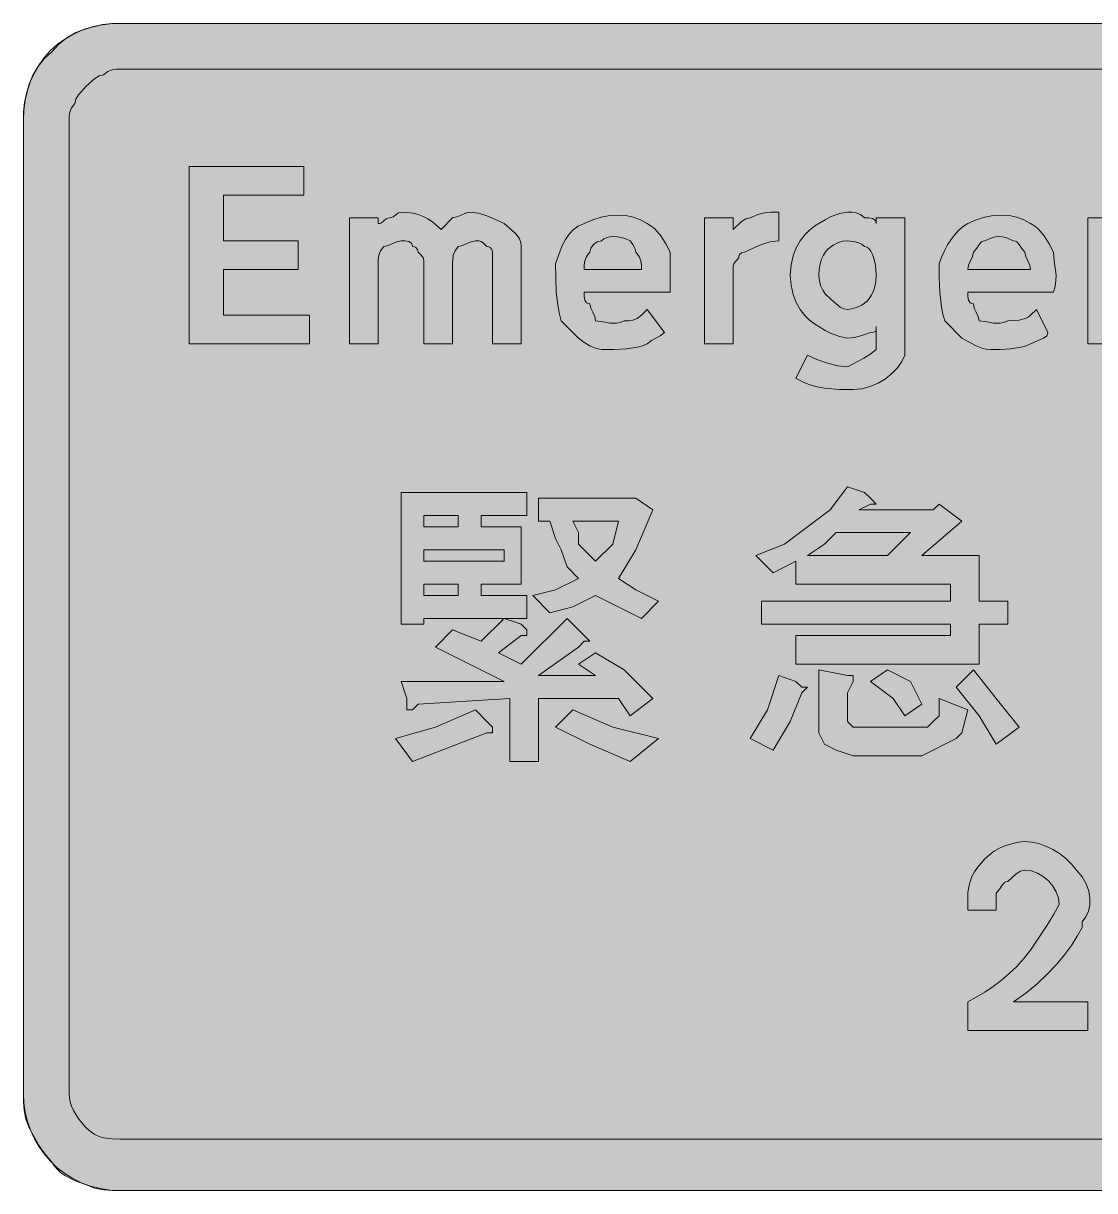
# Model space of a CAD drawing. Header units: metres. Extents: x 28 to 538, y 13 to 258.
# Drawn here: x 28.4 to 253, y 12.7 to 257.5 of the extents above; entities that cross this region are included whole.
import ezdxf

# ---------------------------------------------------------------- set-up
doc = ezdxf.new("R2010")
doc.units = ezdxf.units.M
for name, color, linetype, true_color in [('FILL_BLUE_0000FF', 7, 'Continuous', 0x0000ff), ('FILL_WHITE_FFFFFF', 7, 'Continuous', 0xffffff), ('STROKE_BLUE_0000FF', 7, 'Continuous', 0x0000ff)]:
    doc.layers.add(name, color=color, linetype=linetype, true_color=true_color)

msp = doc.modelspace()

# ---------------------------------------------------------------- hatches: boundary and pattern name
at = {"layer": 'FILL_BLUE_0000FF', "true_color": 0x0000ff}
h = msp.add_hatch(color=7, dxfattribs=at)
h.dxf.hatch_style = 1
h.paths.add_polyline_path([(519.06, 247.86), (520.14, 247.7), (521.17, 247.44), (522.17, 247.08), (523.11, 246.62), (524, 246.08), (525.6, 244.77), (526.91, 243.17), (527.45, 242.28), (527.91, 241.34), (528.27, 240.34), (528.53, 239.31), (528.69, 238.23), (528.75, 237.12), (528.75, 33.12), (528.69, 32.22), (528.52, 31.32), (528.24, 30.42), (527.85, 29.52), (526.73, 27.72), (525.15, 25.92), (524.25, 25.13), (523.35, 24.53), (522.45, 24.11), (521.55, 23.82), (519.75, 23.56), (517.95, 23.52), (48.75, 23.52), (46.95, 23.56), (45.15, 23.82), (44.25, 24.11), (43.35, 24.53), (42.45, 25.13), (41.55, 25.92), (39.98, 27.72), (38.85, 29.52), (38.46, 30.42), (38.18, 31.32), (38.01, 32.22), (37.95, 33.12), (37.95, 237.12), (37.97, 238.02), (38.1, 238.92), (38.46, 239.82), (39.15, 240.72), (39.36, 241.62), (39.9, 242.52), (41.55, 244.32), (43.35, 245.97), (44.25, 246.51), (45.15, 246.72), (46.05, 247.41), (46.95, 247.77), (47.85, 247.9), (48.75, 247.92), (517.95, 247.92), (519.06, 247.86)])
at = {"layer": 'FILL_WHITE_FFFFFF', "true_color": 0xffffff}
h = msp.add_hatch(color=7, dxfattribs=at)
h.dxf.hatch_style = 1
h.paths.add_polyline_path([(520.16, 257.42), (522.27, 257.14), (524.29, 256.67), (526.2, 256.02), (528, 255.21), (529.68, 254.23), (531.23, 253.1), (532.65, 251.82), (533.93, 250.4), (535.06, 248.85), (536.04, 247.17), (536.85, 245.37), (537.5, 243.46), (537.97, 241.44), (538.25, 239.33), (538.35, 237.12), (538.35, 33.12), (538.29, 31.32), (538.09, 29.52), (537.72, 27.72), (537.15, 25.92), (536.36, 24.12), (535.31, 22.32), (533.99, 20.52), (532.35, 18.72), (530.89, 17.43), (529.26, 16.26), (527.48, 15.24), (525.6, 14.37), (523.67, 13.67), (521.72, 13.15), (519.8, 12.83), (517.95, 12.72), (48.75, 12.72), (46.95, 12.74), (45.15, 12.87), (43.35, 13.23), (41.55, 13.92), (39.07, 14.84), (37.05, 15.87), (36.21, 16.46), (35.48, 17.13), (34.86, 17.87), (34.35, 18.72), (32.76, 20.52), (31.5, 22.32), (29.55, 25.92), (28.86, 27.72), (28.5, 29.52), (28.37, 31.32), (28.35, 33.12), (28.35, 237.12), (28.41, 238.97), (28.61, 240.89), (28.98, 242.84), (29.55, 244.77), (30.34, 246.65), (31.39, 248.43), (32.71, 250.06), (34.35, 251.52), (35.81, 253.16), (37.44, 254.48), (39.22, 255.53), (41.1, 256.32), (43.03, 256.89), (44.98, 257.26), (46.9, 257.46), (48.75, 257.52), (517.95, 257.52), (520.16, 257.42)])
h = msp.add_hatch(color=7, dxfattribs=at)
h.dxf.hatch_style = 1
h.paths.add_polyline_path([(63.15, 227.52), (87.15, 227.52), (87.15, 221.52), (70.35, 221.52), (70.35, 211.92), (85.95, 211.92), (85.95, 205.92), (70.35, 205.92), (70.35, 196.32), (88.35, 196.32), (88.35, 190.32), (63.15, 190.32), (63.15, 227.52)])
h = msp.add_hatch(color=7, dxfattribs=at)
h.dxf.hatch_style = 1
h.paths.add_polyline_path([(102.75, 215.52), (103.15, 215.57), (103.46, 215.71), (103.95, 216.12), (104.44, 216.53), (104.75, 216.67), (105.15, 216.72), (105.55, 216.77), (105.86, 216.91), (106.35, 217.32), (106.84, 217.73), (107.15, 217.87), (107.55, 217.92), (108.85, 217.86), (110.04, 217.69), (111.16, 217.41), (112.2, 217.02), (113.19, 216.51), (114.13, 215.89), (115.95, 214.32), (118.35, 216.72), (119.25, 216.91), (120.15, 217.32), (121.05, 217.73), (121.95, 217.92), (123.75, 217.71), (125.55, 217.17), (127.35, 216.4), (129.15, 215.52), (131.4, 213.57), (131.93, 212.98), (132.36, 212.31), (132.64, 211.57), (132.75, 210.72), (132.75, 209.52), (132.75, 190.32), (126.75, 190.32), (126.75, 207.12), (126.75, 209.52), (126.6, 210.12), (126.24, 210.53), (125.95, 210.67), (125.55, 210.72), (124.84, 211.41), (124.35, 211.77), (123.86, 211.9), (123.15, 211.92), (122.25, 211.73), (121.35, 211.32), (120.45, 210.91), (119.55, 210.72), (118.86, 209.82), (118.5, 208.92), (118.37, 208.02), (118.35, 207.12), (118.35, 190.32), (112.35, 190.32), (112.35, 207.12), (112.33, 207.83), (112.2, 208.32), (111.84, 208.81), (111.15, 209.52), (111, 210.12), (110.64, 210.53), (110.35, 210.67), (109.95, 210.72), (109.9, 211.12), (109.74, 211.41), (109.2, 211.77), (108.43, 211.9), (107.55, 211.92), (106.65, 211.73), (105.75, 211.32), (104.85, 210.91), (103.95, 210.72), (103.26, 209.82), (102.9, 208.92), (102.77, 208.02), (102.75, 207.12), (102.75, 190.32), (96.75, 190.32), (96.75, 216.72), (102.75, 216.72), (102.75, 215.52)])
h = msp.add_hatch(color=7, dxfattribs=at)
h.dxf.hatch_style = 1
h.paths.add_polyline_path([(178.95, 215.97), (179.85, 216.51), (180.75, 216.72), (182.36, 217.41), (183.75, 217.77), (185.14, 217.9), (186.75, 217.92), (186.75, 211.92), (184.95, 211.71), (183.15, 211.17), (181.35, 210.4), (179.55, 209.52), (178.95, 209.37), (178.54, 209.01), (178.4, 208.72), (178.35, 208.32), (177.66, 207.61), (177.3, 207.12), (177.17, 206.63), (177.15, 205.92), (177.15, 190.32), (171.15, 190.32), (171.15, 216.72), (177.15, 216.72), (177.15, 214.32), (178.95, 215.97)])
h = msp.add_hatch(color=7, dxfattribs=at)
h.dxf.hatch_style = 1
h.paths.add_polyline_path([(197.61, 192.53), (196.44, 193.13), (195.15, 193.92), (194.2, 194.48), (193.2, 195.27), (192.2, 196.28), (191.25, 197.52), (190.42, 198.98), (189.75, 200.67), (189.31, 202.58), (189.15, 204.72), (189.31, 206.86), (189.75, 208.77), (190.42, 210.46), (191.25, 211.92), (192.2, 213.16), (193.2, 214.17), (194.2, 214.96), (195.15, 215.52), (196.44, 216.31), (197.61, 216.91), (199.5, 217.62), (201.15, 217.92), (202.05, 217.9), (202.95, 217.77), (203.85, 217.41), (204.75, 216.72), (205.63, 216.7), (206.4, 216.57), (206.94, 216.21), (207.1, 215.92), (207.15, 215.52), (207.15, 216.72), (213.15, 216.72), (213.15, 189.12), (213.15, 187.92), (212.54, 186.58), (211.63, 185.28), (210.47, 184.06), (209.1, 182.97), (207.56, 182.05), (205.89, 181.34), (204.14, 180.88), (202.35, 180.72), (199.46, 180.76), (196.35, 181.02), (194.78, 181.31), (193.24, 181.73), (191.75, 182.33), (190.35, 183.12), (192.75, 187.92), (194.74, 187.04), (196.95, 186.27), (199.16, 185.73), (201.15, 185.52), (204.6, 187.32), (206.04, 188.22), (207.15, 189.12), (207.15, 190.32), (207.15, 192.72), (207.15, 193.92), (207.13, 193.23), (207, 192.87), (206.64, 192.74), (205.95, 192.72), (204.19, 192.03), (202.65, 191.67), (201.15, 191.52), (199.5, 191.82), (197.61, 192.53)])
h.paths.add_polyline_path([(199.25, 211.54), (198.15, 211.02), (197.05, 210.16), (196.54, 209.58), (196.09, 208.88), (195.7, 208.06), (195.41, 207.1), (195.22, 205.99), (195.15, 204.72), (195.26, 203.48), (195.54, 202.43), (195.97, 201.56), (196.5, 200.82), (197.68, 199.66), (198.75, 198.72), (199.63, 198.03), (200.4, 197.67), (201.15, 197.52), (202.09, 197.63), (203.05, 197.9), (204.15, 198.42), (205.25, 199.28), (205.76, 199.86), (206.21, 200.56), (206.6, 201.38), (206.89, 202.34), (207.08, 203.45), (207.15, 204.72), (207.1, 206.01), (206.94, 207.18), (206.71, 208.2), (206.4, 209.07), (206.04, 209.77), (205.63, 210.29), (205.2, 210.61), (204.75, 210.72), (204.25, 211.12), (203.68, 211.41), (202.5, 211.77), (201.15, 211.92), (200.21, 211.81), (199.25, 211.54)], flags=16)
h = msp.add_hatch(color=7, dxfattribs=at)
h.dxf.hatch_style = 1
h.paths.add_polyline_path([(261.15, 211.77), (259.84, 211.41), (259.25, 211.12), (258.75, 210.72), (258.56, 209.82), (258.15, 208.92), (257.74, 208.02), (257.55, 207.12), (257.55, 190.32), (251.55, 190.32), (251.55, 216.72), (257.55, 216.72), (257.55, 215.52), (258.05, 215.92), (258.64, 216.23), (259.95, 216.72), (261.26, 217.21), (261.85, 217.52), (262.35, 217.92), (263.96, 217.9), (265.35, 217.77), (266.74, 217.41), (268.35, 216.72), (268.8, 216.66), (269.25, 216.49), (270.15, 215.82), (271.05, 214.69), (271.95, 213.12), (272.83, 212.2), (273.6, 211.17), (274.14, 209.91), (274.3, 209.17), (274.35, 208.32), (274.35, 190.32), (268.35, 190.32), (268.35, 207.12), (268.14, 208.02), (267.6, 208.92), (265.95, 210.72), (265.9, 211.12), (265.74, 211.41), (265.2, 211.77), (264.43, 211.9), (263.55, 211.92), (261.15, 211.77)])
h = msp.add_hatch(color=7, dxfattribs=at)
h.dxf.hatch_style = 1
h.paths.add_polyline_path([(147.15, 189.87), (145.84, 190.64), (144.75, 191.52), (141.15, 195.12), (140.75, 196.52), (140.46, 198.01), (140.1, 201.12), (139.97, 204.23), (139.95, 207.12), (140.89, 209.78), (141.43, 211.04), (142.05, 212.22), (142.79, 213.28), (143.66, 214.21), (144.71, 214.96), (145.95, 215.52), (147.75, 216.31), (149.53, 216.87), (151.29, 217.21), (153, 217.32), (154.66, 217.21), (156.24, 216.87), (157.75, 216.31), (159.15, 215.52), (160, 215.02), (160.74, 214.41), (162, 212.97), (163.03, 211.3), (163.95, 209.52), (163.95, 201.12), (145.95, 201.12), (145.97, 200.24), (146.1, 199.47), (146.46, 198.93), (146.75, 198.77), (147.15, 198.72), (147.34, 197.82), (147.75, 196.92), (148.16, 196.02), (148.35, 195.12), (149.96, 194.95), (151.35, 194.67), (152.74, 194.61), (153.5, 194.78), (154.35, 195.12), (155.25, 195.14), (156.15, 195.27), (157.05, 195.63), (157.95, 196.32), (159.15, 197.52), (162.75, 192.72), (161.85, 192.01), (160.95, 191.52), (160.05, 191.03), (159.15, 190.32), (158.2, 189.92), (157.14, 189.63), (154.8, 189.27), (152.23, 189.14), (149.55, 189.12), (148.46, 189.33), (147.15, 189.87)])
h.paths.add_polyline_path([(157.93, 206.82), (157.8, 207.72), (157.44, 208.62), (156.75, 209.52), (156.56, 210.4), (156.15, 211.17), (155.55, 211.92), (154.65, 212.31), (153.77, 212.59), (152.91, 212.76), (152.1, 212.82), (151.34, 212.76), (150.66, 212.59), (150.05, 212.31), (149.55, 211.92), (148.67, 211.71), (147.9, 211.17), (147.36, 210.4), (147.15, 209.52), (146.46, 208.62), (146.1, 207.72), (145.97, 206.82), (145.95, 205.92), (157.95, 205.92), (157.93, 206.82)], flags=16)
h = msp.add_hatch(color=7, dxfattribs=at)
h.dxf.hatch_style = 1
h.paths.add_polyline_path([(229.54, 189.33), (228.15, 189.87), (225.15, 191.52), (221.55, 195.12), (221.15, 196.52), (220.86, 198.01), (220.5, 201.12), (220.37, 204.23), (220.35, 207.12), (220.85, 208.47), (221.46, 209.78), (222.14, 211.04), (222.9, 212.22), (223.71, 213.28), (224.57, 214.21), (225.45, 214.96), (226.35, 215.52), (228.15, 216.31), (229.93, 216.87), (231.69, 217.21), (233.4, 217.32), (235.06, 217.21), (236.64, 216.87), (238.15, 216.31), (239.55, 215.52), (240.4, 215.02), (241.14, 214.41), (242.4, 212.97), (243.43, 211.3), (244.35, 209.52), (244.52, 207.7), (244.8, 205.77), (244.88, 204.73), (244.86, 203.61), (244.69, 202.42), (244.35, 201.12), (226.35, 201.12), (226.37, 200.24), (226.5, 199.47), (226.86, 198.93), (227.15, 198.77), (227.55, 198.72), (227.74, 197.82), (228.15, 196.92), (228.56, 196.02), (228.75, 195.12), (230.36, 194.95), (231.75, 194.67), (233.14, 194.61), (233.9, 194.78), (234.75, 195.12), (237.15, 195.27), (238.46, 195.63), (239.05, 195.92), (239.55, 196.32), (240.75, 197.52), (243.15, 192.72), (243.09, 192.32), (242.93, 192.01), (242.25, 191.52), (239.55, 190.32), (238.6, 189.92), (237.56, 189.63), (235.35, 189.27), (233.14, 189.14), (231.15, 189.12), (230.3, 189.17), (229.54, 189.33)])
h.paths.add_polyline_path([(239.36, 206.82), (238.95, 207.72), (238.54, 208.62), (238.35, 209.52), (237.64, 210.4), (237.15, 211.17), (236.66, 211.71), (236.35, 211.87), (235.95, 211.92), (234.34, 212.59), (233.63, 212.76), (232.95, 212.82), (232.27, 212.76), (231.56, 212.59), (229.95, 211.92), (229.55, 211.87), (229.24, 211.71), (228.75, 211.17), (228.26, 210.4), (227.55, 209.52), (227.36, 208.62), (226.95, 207.72), (226.54, 206.82), (226.35, 205.92), (239.55, 205.92), (239.36, 206.82)], flags=16)
h = msp.add_hatch(color=7, dxfattribs=at)
h.dxf.hatch_style = 1
h.paths.add_polyline_path([(192.75, 151.92), (197.55, 155.52), (201.15, 160.32), (204.75, 159.12), (205.95, 157.92), (207.15, 156.72), (205.95, 156.72), (203.55, 155.52), (219.15, 155.52), (220.35, 156.72), (225.15, 153.12), (216.75, 145.92), (228.75, 145.92), (228.75, 136.32), (234.75, 136.32), (234.75, 131.52), (228.75, 131.52), (228.75, 123.12), (190.35, 123.12), (190.35, 129.12), (222.75, 129.12), (222.75, 131.52), (183.15, 131.52), (183.15, 136.32), (222.75, 136.32), (222.75, 139.92), (190.35, 139.92), (190.35, 144.72), (185.55, 142.32), (181.95, 145.92), (187.95, 148.32), (192.75, 151.92)])
h.paths.add_polyline_path([(192.75, 145.92), (209.55, 145.92), (214.35, 150.72), (198.75, 150.72), (196.35, 148.32), (192.75, 145.92)], flags=16)
h = msp.add_hatch(color=7, dxfattribs=at)
h.dxf.hatch_style = 1
h.paths.add_polyline_path([(124.35, 151.92), (132.75, 151.92), (132.75, 139.92), (124.35, 139.92), (124.35, 137.52), (133.95, 137.52), (133.95, 132.72), (112.35, 132.72), (112.35, 131.52), (107.55, 131.52), (107.55, 159.12), (133.95, 159.12), (133.95, 154.32), (124.35, 154.32), (124.35, 151.92)])
h.paths.add_polyline_path([(112.35, 137.52), (119.55, 137.52), (119.55, 139.92), (112.35, 139.92), (112.35, 137.52)], flags=16)
h.paths.add_polyline_path([(112.35, 154.32), (112.35, 151.92), (119.55, 151.92), (119.55, 154.32), (112.35, 154.32)], flags=16)
h.paths.add_polyline_path([(129.15, 147.12), (112.35, 147.12), (112.35, 144.72), (129.15, 144.72), (129.15, 147.12)], flags=16)
h = msp.add_hatch(color=7, dxfattribs=at)
h.dxf.hatch_style = 1
h.paths.add_polyline_path([(156.75, 157.92), (160.35, 155.52), (156.75, 147.12), (153.15, 141.12), (156.75, 138.72), (161.55, 136.32), (157.95, 132.72), (148.35, 137.52), (143.55, 135.12), (138.75, 133.92), (135.15, 137.52), (139.95, 138.72), (144.75, 141.12), (142.35, 143.52), (141.15, 147.12), (139.95, 149.52), (138.75, 153.12), (136.35, 153.12), (136.35, 157.92), (155.55, 157.92), (156.75, 157.92)])
h.paths.add_polyline_path([(144.75, 148.32), (147.15, 145.92), (148.35, 144.72), (151.95, 148.32), (153.15, 153.12), (143.55, 153.12), (144.75, 150.72), (144.75, 148.32)], flags=16)
h = msp.add_hatch(color=7, dxfattribs=at)
h.dxf.hatch_style = 1
h.paths.add_polyline_path([(124.35, 127.92), (129.15, 132.72), (132.75, 131.52), (133.95, 130.32), (133.95, 129.12), (132.75, 129.12), (127.95, 125.52), (132.75, 123.12), (142.35, 132.72), (145.95, 129.12), (147.15, 127.92), (145.95, 127.92), (144.75, 126.72), (136.35, 120.72), (148.35, 120.72), (144.75, 123.12), (148.35, 125.52), (154.35, 121.92), (160.35, 115.92), (155.55, 112.32), (153.15, 115.92), (136.35, 115.92), (136.35, 102.72), (130.35, 102.72), (130.35, 115.92), (111.15, 114.72), (109.95, 113.52), (108.75, 113.52), (108.75, 115.92), (107.55, 119.52), (129.15, 119.52), (114.75, 126.72), (118.35, 130.32), (124.35, 127.92)])
h = msp.add_hatch(color=7, dxfattribs=at)
h.dxf.hatch_style = 1
h.paths.add_polyline_path([(184.35, 113.52), (186.75, 120.72), (190.35, 119.52), (191.55, 118.32), (192.75, 118.32), (191.55, 117.12), (189.15, 111.12), (185.55, 105.12), (180.75, 107.52), (184.35, 113.52)])
h = msp.add_hatch(color=7, dxfattribs=at)
h.dxf.hatch_style = 1
h.paths.add_polyline_path([(201.15, 120.72), (202.35, 120.72), (202.35, 119.52), (201.15, 117.12), (201.15, 113.52), (201.15, 111.12), (202.35, 109.92), (204.75, 109.92), (215.55, 109.92), (217.95, 109.92), (219.15, 111.12), (220.35, 112.32), (220.35, 115.92), (226.35, 113.52), (225.15, 108.72), (223.95, 107.52), (221.55, 106.32), (219.15, 105.12), (216.75, 103.92), (202.35, 103.92), (198.75, 105.12), (196.35, 106.32), (195.15, 108.72), (195.15, 111.12), (195.15, 121.92), (201.15, 120.72)])
h = msp.add_hatch(color=7, dxfattribs=at)
h.dxf.hatch_style = 1
h.paths.add_polyline_path([(210.75, 115.92), (205.95, 119.52), (209.55, 121.92), (214.35, 119.52), (216.75, 114.72), (213.15, 112.32), (210.75, 115.92)])
h = msp.add_hatch(color=7, dxfattribs=at)
h.dxf.hatch_style = 1
h.paths.add_polyline_path([(228.75, 112.32), (223.95, 118.32), (227.55, 121.92), (232.35, 115.92), (237.15, 109.92), (232.35, 106.32), (228.75, 112.32)])
h = msp.add_hatch(color=7, dxfattribs=at)
h.dxf.hatch_style = 1
h.paths.add_polyline_path([(114.75, 109.92), (123.15, 113.52), (125.55, 111.12), (126.75, 109.92), (126.75, 108.72), (125.55, 108.72), (109.95, 102.72), (106.35, 107.52), (114.75, 109.92)])
h = msp.add_hatch(color=7, dxfattribs=at)
h.dxf.hatch_style = 1
h.paths.add_polyline_path([(151.95, 109.92), (161.55, 107.52), (155.55, 102.72), (147.15, 106.32), (139.95, 109.92), (143.55, 113.52), (151.95, 109.92)])
h = msp.add_hatch(color=7, dxfattribs=at)
h.dxf.hatch_style = 1
h.paths.add_polyline_path([(226.35, 71.52), (226.35, 73.92), (226.41, 75.22), (226.58, 76.41), (226.86, 77.53), (227.25, 78.57), (227.76, 79.56), (228.38, 80.5), (229.95, 82.32), (230.9, 83.16), (231.94, 83.89), (233.03, 84.51), (234.15, 85.02), (236.36, 85.69), (237.4, 85.86), (238.35, 85.92), (239.75, 85.81), (241.22, 85.49), (242.72, 84.97), (244.2, 84.27), (245.63, 83.4), (246.96, 82.38), (248.14, 81.21), (249.15, 79.92), (250.33, 78.52), (251.19, 77.05), (251.74, 75.55), (252, 74.07), (251.97, 72.64), (251.68, 71.31), (251.14, 70.13), (250.35, 69.12), (250.35, 67.92), (249.34, 66.07), (248.1, 64.13), (246.64, 62.14), (244.95, 60.12), (243.04, 58.1), (240.9, 56.11), (238.54, 54.17), (235.95, 52.32), (251.55, 52.32), (251.55, 46.32), (226.35, 46.32), (226.35, 52.32), (228.15, 53.28), (229.93, 54.34), (231.69, 55.53), (233.4, 56.82), (235.06, 58.23), (236.64, 59.74), (238.15, 61.38), (239.55, 63.12), (243, 68.37), (244.44, 70.71), (245.55, 72.72), (245.39, 74.06), (244.93, 75.36), (244.22, 76.58), (243.3, 77.67), (242.21, 78.59), (240.99, 79.3), (239.69, 79.76), (238.35, 79.92), (237.45, 79.71), (236.55, 79.17), (234.75, 77.52), (234.35, 77.47), (234.04, 77.31), (233.55, 76.77), (233.06, 76), (232.35, 75.12), (232.35, 72.72), (232.35, 71.52), (226.35, 71.52)])

# ---------------------------------------------------------------- linework, layer by layer
at = {"layer": 'FILL_BLUE_0000FF', "lineweight": 0, "true_color": 0x0000ff}
msp.add_lwpolyline([(517.95, 23.52), (48.75, 23.52), (46.95, 23.56), (45.15, 23.82), (44.25, 24.11), (43.35, 24.53), (42.45, 25.13), (41.55, 25.92), (39.98, 27.72), (38.85, 29.52), (38.46, 30.42), (38.18, 31.32), (38.01, 32.22), (37.95, 33.12), (37.95, 237.12), (37.97, 238.02), (38.1, 238.92), (38.46, 239.82), (39.15, 240.72), (39.36, 241.62), (39.9, 242.52), (41.55, 244.32), (43.35, 245.97), (44.25, 246.51), (45.15, 246.72), (46.05, 247.41), (46.95, 247.77), (47.85, 247.9), (48.75, 247.92), (517.95, 247.92)], dxfattribs=at)
at = {"layer": 'FILL_WHITE_FFFFFF', "lineweight": 0, "true_color": 0xffffff}
for points in [[(517.95, 12.72), (48.75, 12.72), (46.95, 12.74), (45.15, 12.87), (43.35, 13.23), (41.55, 13.92), (39.07, 14.84), (37.05, 15.87), (36.21, 16.46), (35.48, 17.13), (34.86, 17.87), (34.35, 18.72), (32.76, 20.52), (31.5, 22.32), (29.55, 25.92), (28.86, 27.72), (28.5, 29.52), (28.37, 31.32), (28.35, 33.12), (28.35, 237.12), (28.41, 238.97), (28.61, 240.89), (28.98, 242.84), (29.55, 244.77), (30.34, 246.65), (31.39, 248.43), (32.71, 250.06), (34.35, 251.52), (35.81, 253.16), (37.44, 254.48), (39.22, 255.53), (41.1, 256.32), (43.03, 256.89), (44.98, 257.26), (46.9, 257.46), (48.75, 257.52), (517.95, 257.52)], [(257.55, 190.32), (251.55, 190.32), (251.55, 216.72), (257.55, 216.72)]]:
    msp.add_lwpolyline(points, dxfattribs=at)
for points in [[(63.15, 227.52), (87.15, 227.52), (87.15, 221.52), (70.35, 221.52), (70.35, 211.92), (85.95, 211.92), (85.95, 205.92), (70.35, 205.92), (70.35, 196.32), (88.35, 196.32), (88.35, 190.32), (63.15, 190.32)], [(102.75, 215.52), (103.15, 215.57), (103.46, 215.71), (103.95, 216.12), (104.44, 216.53), (104.75, 216.67), (105.15, 216.72), (105.55, 216.77), (105.86, 216.91), (106.35, 217.32), (106.84, 217.73), (107.15, 217.87), (107.55, 217.92), (108.85, 217.86), (110.04, 217.69), (111.16, 217.41), (112.2, 217.02), (113.19, 216.51), (114.13, 215.89), (115.95, 214.32), (118.35, 216.72), (119.25, 216.91), (120.15, 217.32), (121.05, 217.73), (121.95, 217.92), (123.75, 217.71), (125.55, 217.17), (127.35, 216.4), (129.15, 215.52), (131.4, 213.57), (131.93, 212.98), (132.36, 212.31), (132.64, 211.57), (132.75, 210.72), (132.75, 209.52), (132.75, 190.32), (126.75, 190.32), (126.75, 207.12), (126.75, 209.52), (126.6, 210.12), (126.24, 210.53), (125.95, 210.67), (125.55, 210.72), (124.84, 211.41), (124.35, 211.77), (123.86, 211.9), (123.15, 211.92), (122.25, 211.73), (121.35, 211.32), (120.45, 210.91), (119.55, 210.72), (118.86, 209.82), (118.5, 208.92), (118.37, 208.02), (118.35, 207.12), (118.35, 190.32), (112.35, 190.32), (112.35, 207.12), (112.33, 207.83), (112.2, 208.32), (111.84, 208.81), (111.15, 209.52), (111, 210.12), (110.64, 210.53), (110.35, 210.67), (109.95, 210.72), (109.9, 211.12), (109.74, 211.41), (109.2, 211.77), (108.43, 211.9), (107.55, 211.92), (106.65, 211.73), (105.75, 211.32), (104.85, 210.91), (103.95, 210.72), (103.26, 209.82), (102.9, 208.92), (102.77, 208.02), (102.75, 207.12), (102.75, 190.32), (96.75, 190.32), (96.75, 216.72), (102.75, 216.72)], [(178.95, 215.97), (179.85, 216.51), (180.75, 216.72), (182.36, 217.41), (183.75, 217.77), (185.14, 217.9), (186.75, 217.92), (186.75, 211.92), (184.95, 211.71), (183.15, 211.17), (181.35, 210.4), (179.55, 209.52), (178.95, 209.37), (178.54, 209.01), (178.4, 208.72), (178.35, 208.32), (177.66, 207.61), (177.3, 207.12), (177.17, 206.63), (177.15, 205.92), (177.15, 190.32), (171.15, 190.32), (171.15, 216.72), (177.15, 216.72), (177.15, 214.32)], [(197.61, 192.53), (196.44, 193.13), (195.15, 193.92), (194.2, 194.48), (193.2, 195.27), (192.2, 196.28), (191.25, 197.52), (190.42, 198.98), (189.75, 200.67), (189.31, 202.58), (189.15, 204.72), (189.31, 206.86), (189.75, 208.77), (190.42, 210.46), (191.25, 211.92), (192.2, 213.16), (193.2, 214.17), (194.2, 214.96), (195.15, 215.52), (196.44, 216.31), (197.61, 216.91), (199.5, 217.62), (201.15, 217.92), (202.05, 217.9), (202.95, 217.77), (203.85, 217.41), (204.75, 216.72), (205.63, 216.7), (206.4, 216.57), (206.94, 216.21), (207.1, 215.92), (207.15, 215.52), (207.15, 216.72), (213.15, 216.72), (213.15, 189.12), (213.15, 187.92), (212.54, 186.58), (211.63, 185.28), (210.47, 184.06), (209.1, 182.97), (207.56, 182.05), (205.89, 181.34), (204.14, 180.88), (202.35, 180.72), (199.46, 180.76), (196.35, 181.02), (194.78, 181.31), (193.24, 181.73), (191.75, 182.33), (190.35, 183.12), (192.75, 187.92), (194.74, 187.04), (196.95, 186.27), (199.16, 185.73), (201.15, 185.52), (204.6, 187.32), (206.04, 188.22), (207.15, 189.12), (207.15, 190.32), (207.15, 192.72), (207.15, 193.92), (207.13, 193.23), (207, 192.87), (206.64, 192.74), (205.95, 192.72), (204.19, 192.03), (202.65, 191.67), (201.15, 191.52), (199.5, 191.82)], [(147.15, 189.87), (145.84, 190.64), (144.75, 191.52), (141.15, 195.12), (140.75, 196.52), (140.46, 198.01), (140.1, 201.12), (139.97, 204.23), (139.95, 207.12), (140.89, 209.78), (141.43, 211.04), (142.05, 212.22), (142.79, 213.28), (143.66, 214.21), (144.71, 214.96), (145.95, 215.52), (147.75, 216.31), (149.53, 216.87), (151.29, 217.21), (153, 217.32), (154.66, 217.21), (156.24, 216.87), (157.75, 216.31), (159.15, 215.52), (160, 215.02), (160.74, 214.41), (162, 212.97), (163.03, 211.3), (163.95, 209.52), (163.95, 201.12), (145.95, 201.12), (145.97, 200.24), (146.1, 199.47), (146.46, 198.93), (146.75, 198.77), (147.15, 198.72), (147.34, 197.82), (147.75, 196.92), (148.16, 196.02), (148.35, 195.12), (149.96, 194.95), (151.35, 194.67), (152.74, 194.61), (153.5, 194.78), (154.35, 195.12), (155.25, 195.14), (156.15, 195.27), (157.05, 195.63), (157.95, 196.32), (159.15, 197.52), (162.75, 192.72), (161.85, 192.01), (160.95, 191.52), (160.05, 191.03), (159.15, 190.32), (158.2, 189.92), (157.14, 189.63), (154.8, 189.27), (152.23, 189.14), (149.55, 189.12), (148.46, 189.33)], [(229.54, 189.33), (228.15, 189.87), (225.15, 191.52), (221.55, 195.12), (221.15, 196.52), (220.86, 198.01), (220.5, 201.12), (220.37, 204.23), (220.35, 207.12), (220.85, 208.47), (221.46, 209.78), (222.14, 211.04), (222.9, 212.22), (223.71, 213.28), (224.57, 214.21), (225.45, 214.96), (226.35, 215.52), (228.15, 216.31), (229.93, 216.87), (231.69, 217.21), (233.4, 217.32), (235.06, 217.21), (236.64, 216.87), (238.15, 216.31), (239.55, 215.52), (240.4, 215.02), (241.14, 214.41), (242.4, 212.97), (243.43, 211.3), (244.35, 209.52), (244.52, 207.7), (244.8, 205.77), (244.88, 204.73), (244.86, 203.61), (244.69, 202.42), (244.35, 201.12), (226.35, 201.12), (226.37, 200.24), (226.5, 199.47), (226.86, 198.93), (227.15, 198.77), (227.55, 198.72), (227.74, 197.82), (228.15, 196.92), (228.56, 196.02), (228.75, 195.12), (230.36, 194.95), (231.75, 194.67), (233.14, 194.61), (233.9, 194.78), (234.75, 195.12), (237.15, 195.27), (238.46, 195.63), (239.05, 195.92), (239.55, 196.32), (240.75, 197.52), (243.15, 192.72), (243.09, 192.32), (242.93, 192.01), (242.25, 191.52), (239.55, 190.32), (238.6, 189.92), (237.56, 189.63), (235.35, 189.27), (233.14, 189.14), (231.15, 189.12), (230.3, 189.17)], [(157.93, 206.82), (157.8, 207.72), (157.44, 208.62), (156.75, 209.52), (156.56, 210.4), (156.15, 211.17), (155.55, 211.92), (154.65, 212.31), (153.77, 212.59), (152.91, 212.76), (152.1, 212.82), (151.34, 212.76), (150.66, 212.59), (150.05, 212.31), (149.55, 211.92), (148.67, 211.71), (147.9, 211.17), (147.36, 210.4), (147.15, 209.52), (146.46, 208.62), (146.1, 207.72), (145.97, 206.82), (145.95, 205.92), (157.95, 205.92)], [(199.25, 211.54), (198.15, 211.02), (197.05, 210.16), (196.54, 209.58), (196.09, 208.88), (195.7, 208.06), (195.41, 207.1), (195.22, 205.99), (195.15, 204.72), (195.26, 203.48), (195.54, 202.43), (195.97, 201.56), (196.5, 200.82), (197.68, 199.66), (198.75, 198.72), (199.63, 198.03), (200.4, 197.67), (201.15, 197.52), (202.09, 197.63), (203.05, 197.9), (204.15, 198.42), (205.25, 199.28), (205.76, 199.86), (206.21, 200.56), (206.6, 201.38), (206.89, 202.34), (207.08, 203.45), (207.15, 204.72), (207.1, 206.01), (206.94, 207.18), (206.71, 208.2), (206.4, 209.07), (206.04, 209.77), (205.63, 210.29), (205.2, 210.61), (204.75, 210.72), (204.25, 211.12), (203.68, 211.41), (202.5, 211.77), (201.15, 211.92), (200.21, 211.81)], [(239.36, 206.82), (238.95, 207.72), (238.54, 208.62), (238.35, 209.52), (237.64, 210.4), (237.15, 211.17), (236.66, 211.71), (236.35, 211.87), (235.95, 211.92), (234.34, 212.59), (233.63, 212.76), (232.95, 212.82), (232.27, 212.76), (231.56, 212.59), (229.95, 211.92), (229.55, 211.87), (229.24, 211.71), (228.75, 211.17), (228.26, 210.4), (227.55, 209.52), (227.36, 208.62), (226.95, 207.72), (226.54, 206.82), (226.35, 205.92), (239.55, 205.92)], [(192.75, 151.92), (197.55, 155.52), (201.15, 160.32), (204.75, 159.12), (205.95, 157.92), (207.15, 156.72), (205.95, 156.72), (203.55, 155.52), (219.15, 155.52), (220.35, 156.72), (225.15, 153.12), (216.75, 145.92), (228.75, 145.92), (228.75, 136.32), (234.75, 136.32), (234.75, 131.52), (228.75, 131.52), (228.75, 123.12), (190.35, 123.12), (190.35, 129.12), (222.75, 129.12), (222.75, 131.52), (183.15, 131.52), (183.15, 136.32), (222.75, 136.32), (222.75, 139.92), (190.35, 139.92), (190.35, 144.72), (185.55, 142.32), (181.95, 145.92), (187.95, 148.32)], [(124.35, 151.92), (132.75, 151.92), (132.75, 139.92), (124.35, 139.92), (124.35, 137.52), (133.95, 137.52), (133.95, 132.72), (112.35, 132.72), (112.35, 131.52), (107.55, 131.52), (107.55, 159.12), (133.95, 159.12), (133.95, 154.32), (124.35, 154.32)], [(156.75, 157.92), (160.35, 155.52), (156.75, 147.12), (153.15, 141.12), (156.75, 138.72), (161.55, 136.32), (157.95, 132.72), (148.35, 137.52), (143.55, 135.12), (138.75, 133.92), (135.15, 137.52), (139.95, 138.72), (144.75, 141.12), (142.35, 143.52), (141.15, 147.12), (139.95, 149.52), (138.75, 153.12), (136.35, 153.12), (136.35, 157.92), (155.55, 157.92)], [(112.35, 154.32), (112.35, 151.92), (119.55, 151.92), (119.55, 154.32)], [(144.75, 148.32), (147.15, 145.92), (148.35, 144.72), (151.95, 148.32), (153.15, 153.12), (143.55, 153.12), (144.75, 150.72)], [(192.75, 145.92), (209.55, 145.92), (214.35, 150.72), (198.75, 150.72), (196.35, 148.32)], [(129.15, 147.12), (112.35, 147.12), (112.35, 144.72), (129.15, 144.72)], [(112.35, 137.52), (119.55, 137.52), (119.55, 139.92), (112.35, 139.92)], [(124.35, 127.92), (129.15, 132.72), (132.75, 131.52), (133.95, 130.32), (133.95, 129.12), (132.75, 129.12), (127.95, 125.52), (132.75, 123.12), (142.35, 132.72), (145.95, 129.12), (147.15, 127.92), (145.95, 127.92), (144.75, 126.72), (136.35, 120.72), (148.35, 120.72), (144.75, 123.12), (148.35, 125.52), (154.35, 121.92), (160.35, 115.92), (155.55, 112.32), (153.15, 115.92), (136.35, 115.92), (136.35, 102.72), (130.35, 102.72), (130.35, 115.92), (111.15, 114.72), (109.95, 113.52), (108.75, 113.52), (108.75, 115.92), (107.55, 119.52), (129.15, 119.52), (114.75, 126.72), (118.35, 130.32)], [(184.35, 113.52), (186.75, 120.72), (190.35, 119.52), (191.55, 118.32), (192.75, 118.32), (191.55, 117.12), (189.15, 111.12), (185.55, 105.12), (180.75, 107.52)], [(201.15, 120.72), (202.35, 120.72), (202.35, 119.52), (201.15, 117.12), (201.15, 113.52), (201.15, 111.12), (202.35, 109.92), (204.75, 109.92), (215.55, 109.92), (217.95, 109.92), (219.15, 111.12), (220.35, 112.32), (220.35, 115.92), (226.35, 113.52), (225.15, 108.72), (223.95, 107.52), (221.55, 106.32), (219.15, 105.12), (216.75, 103.92), (202.35, 103.92), (198.75, 105.12), (196.35, 106.32), (195.15, 108.72), (195.15, 111.12), (195.15, 121.92)], [(210.75, 115.92), (205.95, 119.52), (209.55, 121.92), (214.35, 119.52), (216.75, 114.72), (213.15, 112.32)], [(228.75, 112.32), (223.95, 118.32), (227.55, 121.92), (232.35, 115.92), (237.15, 109.92), (232.35, 106.32)], [(114.75, 109.92), (123.15, 113.52), (125.55, 111.12), (126.75, 109.92), (126.75, 108.72), (125.55, 108.72), (109.95, 102.72), (106.35, 107.52)], [(151.95, 109.92), (161.55, 107.52), (155.55, 102.72), (147.15, 106.32), (139.95, 109.92), (143.55, 113.52)], [(226.35, 71.52), (226.35, 73.92), (226.41, 75.22), (226.58, 76.41), (226.86, 77.53), (227.25, 78.57), (227.76, 79.56), (228.38, 80.5), (229.95, 82.32), (230.9, 83.16), (231.94, 83.89), (233.03, 84.51), (234.15, 85.02), (236.36, 85.69), (237.4, 85.86), (238.35, 85.92), (239.75, 85.81), (241.22, 85.49), (242.72, 84.97), (244.2, 84.27), (245.63, 83.4), (246.96, 82.38), (248.14, 81.21), (249.15, 79.92), (250.33, 78.52), (251.19, 77.05), (251.74, 75.55), (252, 74.07), (251.97, 72.64), (251.68, 71.31), (251.14, 70.13), (250.35, 69.12), (250.35, 67.92), (249.34, 66.07), (248.1, 64.13), (246.64, 62.14), (244.95, 60.12), (243.04, 58.1), (240.9, 56.11), (238.54, 54.17), (235.95, 52.32), (251.55, 52.32), (251.55, 46.32), (226.35, 46.32), (226.35, 52.32), (228.15, 53.28), (229.93, 54.34), (231.69, 55.53), (233.4, 56.82), (235.06, 58.23), (236.64, 59.74), (238.15, 61.38), (239.55, 63.12), (243, 68.37), (244.44, 70.71), (245.55, 72.72), (245.39, 74.06), (244.93, 75.36), (244.22, 76.58), (243.3, 77.67), (242.21, 78.59), (240.99, 79.3), (239.69, 79.76), (238.35, 79.92), (237.45, 79.71), (236.55, 79.17), (234.75, 77.52), (234.35, 77.47), (234.04, 77.31), (233.55, 76.77), (233.06, 76), (232.35, 75.12), (232.35, 72.72), (232.35, 71.52)]]:
    msp.add_lwpolyline(points, close=True, dxfattribs=at)
at = {"layer": 'STROKE_BLUE_0000FF', "lineweight": 0, "true_color": 0x0000ff}
msp.add_lwpolyline([(517.95, 257.52), (48.75, 257.52), (46.54, 257.42), (44.43, 257.14), (42.41, 256.67), (40.5, 256.02), (38.7, 255.21), (37.02, 254.23), (35.47, 253.1), (34.05, 251.82), (32.77, 250.4), (31.64, 248.85), (30.66, 247.17), (29.85, 245.37), (29.2, 243.46), (28.73, 241.44), (28.45, 239.33), (28.35, 237.12), (28.35, 33.12), (28.45, 31.11), (28.73, 29.14), (29.2, 27.23), (29.85, 25.38), (30.66, 23.6), (31.64, 21.92), (32.77, 20.34), (34.05, 18.87), (35.47, 17.53), (37.02, 16.33), (38.7, 15.28), (40.5, 14.39), (42.41, 13.68), (44.43, 13.15), (46.54, 12.83), (48.75, 12.72), (517.95, 12.72)], dxfattribs=at)

doc.saveas('drawing.dxf')
